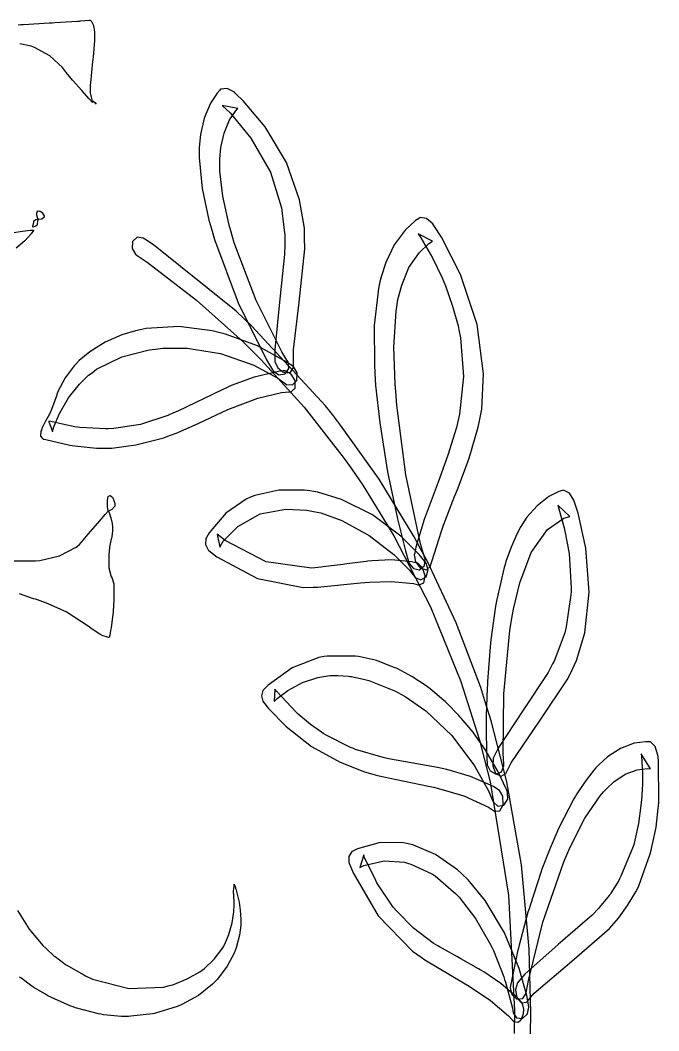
# Model space of a CAD drawing. Extents: x 55 to 302, y 40 to 307.
# Drawn here: x 247.3 to 299.9, y 223.2 to 306.5 of the extents above; entities that cross this region are included whole.
import ezdxf

# ---------------------------------------------------------------- set-up
doc = ezdxf.new("R2010")
doc.units = 0
doc.header["$MEASUREMENT"] = 0

msp = doc.modelspace()

# ---------------------------------------------------------------- linework, layer by layer
at = {"color": 42}
for points in [[(247.155, 306.088), (247.367, 306.105), (247.588, 306.115), (249.731, 306.229), (249.943, 306.247), (250.154, 306.257), (252.032, 306.371), (252.2, 306.388), (252.288, 306.397), (252.994, 306.45), (253.082, 306.458), (253.144, 306.414), (253.351, 306.035), (253.435, 305.479), (253.435, 305.293), (253.435, 304.782), (253.321, 303.425), (253.294, 303.248), (253.267, 303.064), (253.091, 301.308), (253.082, 301.132), (253.082, 301.009), (253.082, 300.731), (253.082, 300.637), (253.082, 300.478), (253.17, 300.003), (253.258, 299.685), (253.258, 299.685), (253.258, 299.685), (253, 299.97), (252.377, 300.664), (251.622, 301.531), (251.123, 302.127), (250.965, 302.331), (250.789, 302.569), (249.749, 303.531), (248.496, 304.21), (248.215, 304.307), (248.083, 304.351), (247.293, 304.514)], [(246.768, 288.963), (247.513, 289.083), (248.132, 289.151), (248.392, 289.172), (248.392, 289.172), (248.408, 289.137), (248.21, 288.856), (247.68, 288.282), (246.986, 287.695)], [(246.213, 261.921), (248.364, 261.921), (248.568, 261.938), (248.921, 261.965), (250.539, 262.34), (251.927, 263.049), (252.166, 263.242), (252.352, 263.46), (252.913, 264.111), (253.696, 265.021), (254.313, 265.739), (254.565, 266.03), (254.565, 266.03), (254.565, 266.03), (254.586, 266.03), (254.649, 265.869), (254.768, 265.479), (254.872, 265.003), (254.918, 264.69), (254.918, 264.583), (254.918, 264.399), (254.854, 263.904), (254.846, 263.842), (254.81, 263.727), (254.67, 263.062), (254.599, 262.378), (254.599, 262.15), (254.599, 262.009), (254.599, 261.691), (254.599, 261.585), (254.599, 261.348), (254.776, 260.712), (254.812, 260.633), (254.846, 260.554), (255.022, 260.032), (255.022, 259.857), (255.022, 259.662), (255.022, 259.226), (255.022, 259.079), (255.022, 258.727), (254.961, 257.784), (254.952, 257.668), (254.934, 257.546), (254.792, 256.399), (254.776, 256.293), (254.758, 256.188), (254.688, 255.8), (254.622, 255.623), (254.599, 255.623), (254.572, 255.615), (254.07, 255.765), (254, 255.8), (253.946, 255.826), (253.232, 256.303), (253.154, 256.363), (252.986, 256.505), (251.098, 257.714), (250.895, 257.81), (250.665, 257.926), (249.625, 258.393), (248.726, 258.718), (248.568, 258.763), (248.408, 258.807), (247.261, 259.221)]]:
    msp.add_lwpolyline(points, dxfattribs=at)
at = {"color": 7}
for points in [[(269.805, 277.989), (269.805, 279.301), (270.29, 283.236), (270.739, 287.62), (270.721, 288.536), (270.707, 289.323), (270.319, 291.676), (269.23, 294.746), (267.466, 297.685), (265.701, 299.798), (265.042, 300.426), (264.944, 300.524), (264.349, 300.831), (263.808, 300.787), (263.737, 300.707), (263.517, 300.462), (262.971, 299.621), (262.453, 298.394), (262.154, 297.053), (262.049, 295.985), (262.044, 295.628), (262.034, 295.143), (262.281, 292.607), (262.846, 289.983), (262.996, 289.454), (263.295, 288.396), (265.257, 283.18), (267.59, 278.475), (268.075, 277.672), (268.159, 277.538), (268.6, 277.253), (269.125, 277.333), (269.425, 277.777), (269.36, 278.31), (269.276, 278.448), (268.851, 279.145), (266.752, 283.365), (264.935, 288.131), (264.654, 289.101), (264.512, 289.586), (263.984, 291.972), (263.737, 294.027), (263.737, 294.71), (263.743, 295.027), (263.834, 295.976), (264.093, 297.163), (264.545, 298.243), (265.024, 298.978), (265.219, 299.192), (263.948, 299.438), (264.591, 298.825), (266.306, 296.753), (267.913, 293.944), (268.824, 291.016), (269.105, 288.733), (269.099, 287.973), (269.081, 287.163), (268.653, 283.246), (268.278, 279.33), (268.288, 278.518), (268.288, 278.347), (268.526, 277.831), (268.941, 277.487), (269.029, 277.46), (269.125, 277.425), (269.561, 277.473), (269.805, 277.861), (269.805, 277.989)], [(281.128, 261.621), (281.19, 261.877), (281.994, 264.381), (282.082, 264.619), (282.17, 264.857), (283.077, 267.239), (283.174, 267.476), (283.367, 267.953), (284.277, 270.383), (285.008, 272.936), (285.115, 273.473), (285.316, 274.413), (285.462, 277.327), (284.938, 281.384), (283.566, 285.509), (282.003, 288.6), (281.376, 289.56), (281.296, 289.676), (280.775, 290.113), (280.254, 290.213), (280.176, 290.16), (279.859, 289.954), (279.014, 289.176), (278.103, 287.943), (277.417, 286.504), (277.027, 285.31), (276.931, 284.904), (276.798, 284.348), (276.466, 281.318), (276.472, 278.061), (276.508, 277.39), (276.574, 276.367), (276.913, 273.308), (277.556, 269.259), (278.372, 265.395), (279.042, 262.744), (279.294, 261.867), (279.338, 261.709), (279.681, 261.288), (280.198, 261.197), (280.588, 261.531), (280.647, 262.064), (280.599, 262.22), (280.272, 263.323), (279.073, 269.021), (278.332, 274.753), (278.235, 275.872), (278.182, 276.473), (278.077, 279.52), (278.253, 282.479), (278.342, 283.034), (278.412, 283.44), (278.725, 284.639), (279.316, 286.082), (280.152, 287.306), (280.963, 288.064), (281.27, 288.255), (280.07, 288.855), (280.29, 288.53), (281.246, 286.88), (282.044, 285.23), (282.186, 284.904), (282.319, 284.569), (282.908, 282.915), (283.359, 281.278), (283.421, 280.952), (283.553, 280.3), (283.796, 277.099), (283.492, 274.004), (283.351, 273.403), (283.235, 272.918), (282.529, 270.62), (281.719, 268.412), (281.553, 267.971), (281.384, 267.53), (280.577, 265.325), (279.893, 263.049), (279.789, 262.573), (279.747, 262.409), (279.853, 261.859), (280.26, 261.33), (280.764, 261.185), (281.095, 261.497), (281.128, 261.621)], [(268.993, 277.566), (268.569, 277.522), (266.566, 277.064), (264.67, 276.357), (264.301, 276.189), (263.93, 276.023), (260.296, 274.268), (259.927, 274.108), (259.468, 273.897), (257.219, 273.166), (255.006, 272.821), (254.565, 272.803), (254.353, 272.795), (252.227, 272.918), (252.024, 272.944), (251.821, 272.971), (250.789, 273.178), (249.827, 273.404), (249.66, 273.439), (249.677, 273.377), (249.951, 272.671), (249.979, 272.591), (250.093, 272.969), (250.544, 274.067), (251.283, 275.365), (252.181, 276.485), (252.946, 277.213), (253.224, 277.424), (253.594, 277.706), (255.67, 278.74), (257.941, 279.312), (258.41, 279.364), (259.062, 279.447), (261.053, 279.436), (263.812, 278.999), (266.55, 278.041), (268.53, 276.977), (269.133, 276.542), (269.245, 276.462), (269.718, 276.412), (270.077, 276.79), (270.105, 277.406), (269.834, 277.891), (269.699, 277.989), (269.266, 278.298), (266.855, 279.63), (264.213, 280.609), (263.665, 280.741), (263.119, 280.883), (260.367, 281.218), (257.686, 281.058), (257.175, 280.952), (256.796, 280.875), (255.683, 280.542), (254.295, 279.943), (253.033, 279.152), (252.174, 278.434), (251.919, 278.165), (251.751, 277.981), (251.006, 276.988), (250.42, 275.874), (250.332, 275.626), (250.296, 275.503), (249.827, 274.259), (249.767, 274.144), (249.713, 274.022), (249.4, 273.435), (249.105, 272.83), (249.061, 272.697), (249.017, 272.601), (248.989, 272.208), (249.175, 271.974), (249.238, 271.956), (249.414, 271.912), (251.397, 271.463), (251.601, 271.427), (251.812, 271.392), (253.585, 271.216), (254.176, 271.216), (254.842, 271.216), (256.839, 271.476), (259.141, 272.072), (259.608, 272.238), (260.221, 272.464), (262.011, 273.268), (264.403, 274.382), (266.867, 275.325), (268.825, 275.785), (269.486, 275.836), (269.61, 275.85), (269.955, 276.162), (269.954, 276.768), (269.595, 277.341), (269.138, 277.577), (268.993, 277.566)], [(279.893, 261.761), (279.558, 261.841), (277.891, 262.004), (276.26, 261.938), (275.942, 261.902), (275.783, 261.885), (274.197, 261.682), (274.038, 261.655), (273.878, 261.629), (272.256, 261.426), (272.098, 261.408), (271.286, 261.33), (267.572, 261.855), (264.177, 263.595), (263.525, 264.124), (263.737, 263.066), (264.032, 263.535), (265.216, 264.75), (267.057, 265.788), (269.168, 266.197), (270.903, 266.114), (271.463, 265.994), (272.058, 265.873), (273.794, 265.242), (276.043, 264.02), (278.074, 262.453), (279.375, 261.148), (279.753, 260.667), (279.842, 260.555), (280.288, 260.36), (280.723, 260.606), (280.894, 261.184), (280.742, 261.732), (280.635, 261.867), (280.192, 262.431), (278.66, 263.958), (276.326, 265.704), (273.774, 266.987), (271.814, 267.594), (271.146, 267.688), (270.713, 267.76), (268.604, 267.754), (266.638, 267.309), (266.277, 267.159), (265.906, 267.001), (264.249, 265.858), (262.872, 264.239), (262.643, 263.842), (262.589, 263.754), (262.563, 263.26), (262.783, 262.837), (262.855, 262.783), (263.489, 262.264), (266.849, 260.461), (270.597, 259.734), (271.427, 259.751), (271.779, 259.76), (275.334, 260.103), (275.696, 260.138), (276.057, 260.174), (277.857, 260.236), (279.691, 260.049), (280.07, 259.961), (280.172, 259.938), (280.542, 260.124), (280.656, 260.703), (280.431, 261.361), (280.042, 261.727), (279.893, 261.761)], [(287.338, 244.511), (287.725, 245.278), (290.066, 248.71), (292.391, 252.21), (292.77, 253.012), (293.113, 253.714), (293.789, 255.991), (294.155, 259.35), (293.871, 262.979), (293.245, 265.846), (292.946, 266.77), (292.902, 266.912), (292.531, 267.512), (292.056, 267.758), (291.96, 267.722), (291.666, 267.634), (290.831, 267.22), (289.863, 266.471), (289.036, 265.511), (288.485, 264.666), (288.326, 264.371), (288.219, 264.168), (287.725, 263.062), (287.302, 261.867), (287.231, 261.621), (287.16, 261.374), (286.544, 258.754), (286.492, 258.48), (286.438, 258.207), (286.059, 255.411), (286.033, 255.129), (285.997, 254.838), (285.794, 251.99), (285.786, 251.707), (285.768, 251.426), (285.68, 249.151), (285.68, 248.392), (285.68, 247.615), (285.732, 245.535), (285.75, 245.287), (285.76, 245.117), (286.004, 244.617), (286.49, 244.365), (286.95, 244.558), (287.134, 245.055), (287.125, 245.217), (287.081, 246.072), (287.129, 250.977), (287.62, 256.197), (287.796, 257.211), (287.923, 257.94), (288.441, 260.105), (289.384, 262.608), (290.723, 264.503), (292.064, 265.436), (292.559, 265.571), (291.571, 266.524), (291.667, 266.198), (292.09, 264.633), (292.409, 263.12), (292.453, 262.819), (292.497, 262.52), (292.673, 259.672), (292.665, 259.398), (292.655, 259.125), (292.267, 256.505), (292.206, 256.257), (292.144, 256.01), (291.262, 253.665), (291.148, 253.435), (290.777, 252.739), (288.717, 249.622), (286.676, 246.485), (286.315, 245.78), (286.253, 245.666), (286.217, 245.054), (286.429, 244.493), (286.492, 244.405), (286.544, 244.344), (286.901, 244.18), (287.282, 244.402), (287.338, 244.511)], [(286.632, 243.1), (286.27, 243.33), (284.377, 244.176), (282.433, 244.74), (282.046, 244.828), (281.657, 244.916), (277.811, 245.604), (277.424, 245.674), (277.186, 245.718), (274.919, 246.397), (274.708, 246.485), (274.496, 246.566), (272.493, 247.571), (272.308, 247.686), (272.123, 247.81), (271.21, 248.444), (270.351, 249.149), (270.192, 249.308), (270.033, 249.458), (268.436, 251.161), (268.288, 251.354), (268.217, 250.332), (268.476, 250.585), (269.344, 251.254), (270.549, 251.911), (271.812, 252.316), (272.792, 252.47), (273.12, 252.483), (273.455, 252.483), (274.345, 252.431), (274.461, 252.413), (274.575, 252.396), (275.686, 252.166), (275.802, 252.13), (276.023, 252.069), (278.208, 251.187), (278.412, 251.072), (279.015, 250.758), (280.701, 249.569), (282.84, 247.541), (284.712, 245.055), (285.897, 242.927), (286.209, 242.182), (286.268, 242.044), (286.649, 241.715), (287.134, 241.799), (287.448, 242.287), (287.441, 242.864), (287.373, 243.028), (287.32, 243.16), (286.702, 244.483), (286.632, 244.615), (286.56, 244.748), (285.793, 246.046), (285.714, 246.169), (285.634, 246.301), (284.78, 247.563), (284.692, 247.686), (284.594, 247.81), (283.624, 248.956), (283.527, 249.061), (283.421, 249.177), (282.397, 250.235), (282.292, 250.332), (282.177, 250.43), (281.066, 251.372), (280.952, 251.46), (280.731, 251.637), (279.563, 252.413), (278.342, 253.048), (278.095, 253.154), (277.971, 253.208), (276.771, 253.673), (276.648, 253.717), (276.524, 253.753), (275.289, 254.018), (275.167, 254.036), (274.919, 254.072), (272.573, 254.072), (272.344, 254.036), (271.885, 253.957), (269.711, 253.114), (267.731, 251.689), (267.37, 251.318), (267.299, 251.248), (267.167, 250.808), (267.281, 250.367), (267.335, 250.296), (267.764, 249.764), (269.201, 248.284), (271.29, 246.632), (273.649, 245.331), (275.646, 244.559), (276.331, 244.369), (276.736, 244.255), (278.809, 243.796), (280.916, 243.374), (281.34, 243.276), (281.763, 243.18), (283.836, 242.562), (285.873, 241.627), (286.279, 241.37), (286.373, 241.308), (286.804, 241.335), (287.077, 241.839), (287.037, 242.542), (286.767, 243.017), (286.632, 243.1)], [(289.065, 225.672), (289.621, 226.307), (292.722, 228.949), (295.839, 231.643), (296.404, 232.304), (296.562, 232.499), (297.32, 233.531), (298.009, 234.667), (298.133, 234.914), (298.248, 235.152), (299.19, 237.798), (299.262, 238.089), (299.296, 238.231), (299.623, 239.704), (299.649, 239.853), (299.667, 240.003), (299.843, 241.565), (299.861, 241.723), (299.887, 242.05), (299.86, 245.427), (299.825, 245.78), (299.816, 245.93), (299.587, 246.623), (299.211, 247.015), (299.085, 247.015), (298.781, 247.027), (297.86, 246.898), (296.725, 246.469), (295.676, 245.776), (294.933, 245.108), (294.71, 244.864), (294.551, 244.697), (293.824, 243.765), (293.15, 242.747), (293.018, 242.535), (292.886, 242.314), (291.65, 239.933), (291.535, 239.677), (291.481, 239.554), (290.953, 238.257), (290.901, 238.125), (290.847, 237.993), (290.318, 236.67), (290.266, 236.538), (290.168, 236.265), (289.286, 233.531), (289.208, 233.256), (289.119, 232.984), (288.386, 230.276), (288.326, 230.011), (288.264, 229.747), (287.725, 227.19), (287.69, 226.942), (287.664, 226.769), (287.794, 226.212), (288.21, 225.828), (288.692, 225.887), (288.972, 226.328), (288.995, 226.483), (289.154, 227.349), (290.344, 232.168), (292.064, 237.147), (292.489, 238.089), (292.691, 238.558), (293.797, 240.727), (295.063, 242.579), (295.345, 242.888), (295.542, 243.111), (296.198, 243.721), (297.121, 244.343), (298.118, 244.713), (298.926, 244.811), (299.192, 244.792), (298.45, 246.027), (298.467, 245.85), (298.556, 244.449), (298.556, 243.982), (298.556, 243.506), (298.467, 242.226), (298.45, 242.076), (298.422, 241.767), (298.228, 240.3), (297.929, 238.919), (297.851, 238.654), (297.771, 238.39), (296.773, 235.946), (296.65, 235.726), (296.588, 235.611), (295.945, 234.555), (295.874, 234.457), (295.803, 234.36), (295.01, 233.39), (294.922, 233.292), (294.393, 232.729), (291.614, 230.32), (288.871, 227.878), (288.36, 227.295), (288.247, 227.169), (288.093, 226.625), (288.21, 225.928), (288.578, 225.509), (288.99, 225.589), (289.065, 225.672)], [(288.502, 225.672), (288.246, 225.946), (286.895, 227.106), (285.476, 228.071), (285.185, 228.247), (285.043, 228.335), (283.597, 229.157), (283.457, 229.235), (283.307, 229.315), (281.833, 230.135), (281.693, 230.223), (281.322, 230.436), (279.699, 231.666), (278.289, 233.09), (278.025, 233.398), (277.901, 233.557), (276.789, 235.233), (276.684, 235.409), (276.578, 235.585), (275.668, 237.5), (275.59, 237.702), (275.273, 236.678), (275.598, 236.838), (277.27, 237.221), (278.958, 237.094), (279.294, 236.996), (279.461, 236.944), (281.136, 236.177), (281.304, 236.079), (281.463, 235.974), (282.99, 234.677), (283.14, 234.527), (283.449, 234.218), (284.802, 232.459), (285.961, 230.47), (286.173, 230.047), (286.278, 229.836), (287.117, 227.656), (287.197, 227.435), (287.267, 227.215), (287.831, 225.072), (287.867, 224.86), (287.894, 224.706), (288.183, 224.278), (288.665, 224.222), (289.071, 224.608), (289.198, 225.176), (289.172, 225.355), (289.035, 226.114), (288.4, 228.352), (287.187, 231.282), (285.589, 233.947), (284.202, 235.657), (283.669, 236.149), (283.325, 236.467), (281.515, 237.742), (279.638, 238.54), (279.26, 238.618), (278.879, 238.706), (276.957, 238.73), (275.069, 238.205), (274.708, 238.019), (274.62, 237.975), (274.377, 237.579), (274.363, 237.111), (274.391, 237.031), (274.716, 236.229), (276.771, 232.689), (279.602, 229.765), (280.318, 229.27), (280.627, 229.059), (283.8, 227.163), (284.127, 226.977), (284.453, 226.784), (286.041, 225.726), (287.522, 224.455), (287.796, 224.154), (287.845, 224.093), (288.046, 223.947), (288.283, 223.931), (288.49, 224.068), (288.651, 224.318), (288.749, 224.644), (288.768, 225.005), (288.691, 225.36), (288.561, 225.606), (288.502, 225.672)]]:
    msp.add_lwpolyline(points, close=True, dxfattribs=at)
at = {"color": 42}
for points in [[(253.577, 299.544), (253.294, 299.825), (253.294, 299.825), (253.425, 299.694), (253.435, 299.685), (253.443, 299.677), (253.577, 299.544), (253.577, 299.544)], [(248.779, 290.09), (248.761, 290.108), (248.672, 290.412), (248.672, 290.513), (248.672, 290.575), (248.734, 290.751), (248.744, 290.759), (248.788, 290.759), (248.903, 290.734), (248.921, 290.725), (248.965, 290.725), (249.079, 290.637), (249.097, 290.619), (249.123, 290.593), (249.273, 290.348), (249.273, 290.266), (249.284, 290.237), (249.105, 290.059), (248.813, 290.055), (248.779, 290.09)], [(248.779, 290.09), (248.779, 290.045), (248.729, 289.913), (248.699, 289.675), (248.708, 289.631), (248.708, 289.588), (248.532, 289.458), (248.356, 289.418), (248.356, 289.418), (248.356, 289.464), (248.39, 289.596), (248.426, 289.807), (248.426, 289.877), (248.426, 289.921), (248.602, 290.05), (248.779, 290.09), (248.779, 290.09)], [(254.565, 266.03), (254.547, 266.048), (254.502, 266.383), (254.493, 266.726), (254.493, 266.84), (254.493, 266.938), (254.555, 267.213), (254.565, 267.229), (254.581, 267.247), (254.724, 267.309), (254.742, 267.299), (254.758, 267.291), (254.908, 267.177), (254.918, 267.159), (254.944, 267.115), (255.094, 266.672), (255.094, 266.524), (255.094, 266.43), (254.856, 266.145), (254.581, 266.012), (254.565, 266.03)]]:
    msp.add_lwpolyline(points, close=True, dxfattribs=at)
at = {"color": 7}
for points in [[(289.314, 222.956), (289.359, 224.698), (289.224, 229.929), (288.58, 236.878), (287.368, 243.728), (286.097, 248.758), (285.574, 250.402), (285.229, 251.496), (283.205, 256.824), (280.811, 261.939), (280.282, 262.926), (279.753, 263.914), (276.859, 268.646), (273.684, 273.112), (273.014, 273.968), (272.449, 274.683), (266.391, 281.262), (265.748, 281.869), (265.103, 282.479), (258.286, 287.947), (257.564, 288.432), (257.444, 288.514), (256.953, 288.575), (256.57, 288.225), (256.526, 287.643), (256.795, 287.182), (256.928, 287.091), (256.928, 287.091), (257.766, 286.527), (261.818, 283.409), (265.676, 279.957), (266.417, 279.224), (267.158, 278.492), (270.681, 274.581), (273.975, 270.368), (274.602, 269.486), (275.532, 268.157), (278.085, 263.998), (281.1, 258.145), (283.6, 251.976), (285.13, 247.164), (285.538, 245.533), (286.005, 243.717), (287.522, 234.395), (288.017, 224.897), (287.973, 222.992)], [(247.085, 233.134), (248.055, 231.594), (249.166, 230.25), (249.414, 230.011), (249.475, 229.959), (250.057, 229.43), (250.119, 229.376), (250.19, 229.324), (250.895, 228.794), (250.965, 228.74), (251.106, 228.652), (252.545, 227.824), (252.695, 227.754), (253.276, 227.471), (256.257, 226.713), (259.097, 226.802), (259.608, 226.942), (259.864, 227.014), (261.054, 227.485), (262.104, 228.079), (262.29, 228.211), (262.475, 228.353), (263.273, 229.125), (263.912, 229.95), (264.018, 230.117), (264.156, 230.362), (264.489, 231.142), (264.768, 232.12), (264.902, 233.005), (264.936, 233.565), (264.936, 233.751), (264.927, 233.866), (264.874, 234.721), (264.866, 234.774), (264.891, 234.878), (264.94, 235.198), (264.936, 235.303), (264.936, 235.303), (264.936, 235.303), (264.936, 235.303), (265.024, 235.012), (265.042, 234.95), (265.059, 234.898), (265.297, 234.042), (265.325, 233.928), (265.341, 233.813), (265.434, 233.156), (265.473, 232.374), (265.465, 232.198), (265.465, 231.92), (265.355, 231.083), (265.085, 230.055), (265.006, 229.835), (264.927, 229.624), (264.349, 228.548), (263.542, 227.471), (263.349, 227.259), (263.154, 227.057), (262.002, 226.135), (260.623, 225.373), (260.314, 225.249), (260.164, 225.188), (258.541, 224.693), (258.374, 224.649), (258.206, 224.615), (256.407, 224.412), (256.223, 224.403), (255.658, 224.403), (254.158, 224.544), (253.964, 224.579), (253.77, 224.605), (251.856, 225.108), (251.671, 225.178), (251.477, 225.24), (249.598, 226.104), (249.414, 226.201), (249.326, 226.255), (248.444, 226.784), (248.356, 226.836), (248.267, 226.898), (247.349, 227.578), (247.261, 227.648)]]:
    msp.add_lwpolyline(points, dxfattribs=at)

doc.saveas('drawing.dxf')
